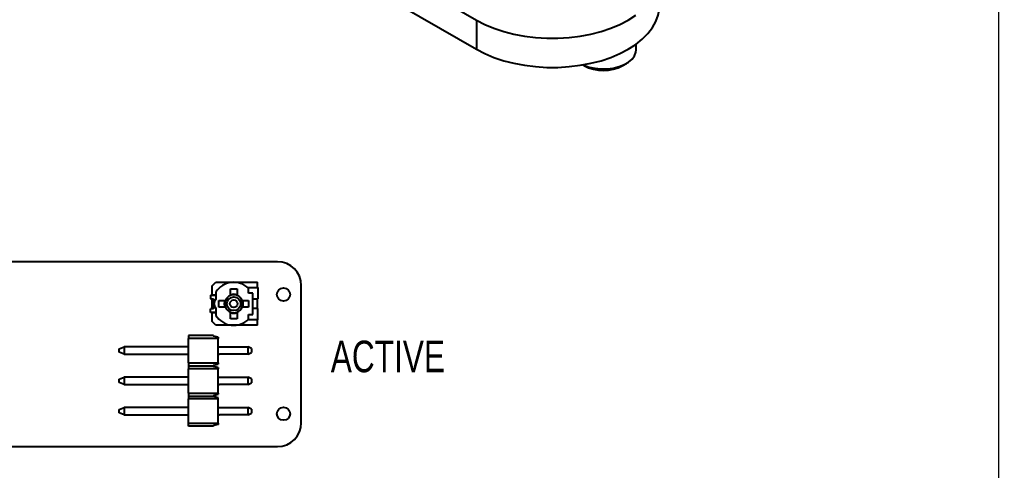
# Model space of a CAD drawing. Header units: millimetres. Extents: x 5 to 292, y 4 to 204.
# Drawn here: x 209.8 to 291.9, y 95.6 to 133.4 of the extents above; entities that cross this region are included whole.
import ezdxf

# ---------------------------------------------------------------- set-up
doc = ezdxf.new("R2010")
doc.units = ezdxf.units.MM
doc.layers.add('LAYER_1', color=179, linetype='Continuous')
doc.styles.add('SLDTEXTSTYLE0', font='TXT', dxfattribs={"width": 0.75})

msp = doc.modelspace()

# ---------------------------------------------------------------- linework, layer by layer
at = {"color": 7, "linetype": 'Continuous', "lineweight": 18}
msp.add_line((291.92, 204.48), (291.92, 4.48), dxfattribs=at)
at = {"color": 7, "linetype": 'Continuous', "lineweight": 25}
for p, q in [((187.81, 168.217), (248.126, 133.398)), ((187.81, 165.768), (248.126, 130.948)), ((248.126, 133.398), (248.126, 130.948)), ((261.518, 130.887), (261.518, 131.376)), ((257.04, 129.639), (257.141, 129.58)), ((260.395, 129.58), (260.713, 129.764)), ((231.424, 113.131), (191.124, 113.131)), ((225.954, 111.106), (226.254, 111.406)), ((225.954, 110.356), (225.954, 111.106)), ((226.254, 111.406), (229.704, 111.406)), ((228.944, 110.956), (229.728, 110.956)), ((229.004, 110.501), (229.004, 110.901)), ((229.704, 111.406), (229.754, 111.406)), ((229.728, 110.956), (229.766, 110.956)), ((229.754, 110.956), (229.754, 111.406)), ((229.766, 110.956), (229.766, 110.006)), ((233.424, 99.631), (233.424, 111.131)), ((225.804, 110.336), (225.804, 110.031)), ((225.804, 110.336), (226.239, 110.336)), ((225.954, 110.356), (226.239, 110.356)), ((226.239, 110.578), (226.239, 109.958)), ((227.479, 110.856), (228.029, 110.856)), ((227.479, 110.41), (227.479, 110.856)), ((228.029, 110.856), (228.029, 110.41)), ((229.354, 110.501), (229.004, 110.501)), ((229.354, 108.711), (229.354, 110.501)), ((225.804, 110.031), (226.054, 110.031)), ((225.954, 110.026), (226.054, 110.026)), ((225.954, 109.186), (225.954, 110.026)), ((226.054, 110.031), (226.054, 110.026)), ((226.054, 110.026), (226.054, 109.186)), ((226.239, 109.254), (226.239, 108.634)), ((226.504, 109.331), (226.504, 109.881)), ((226.504, 109.881), (226.949, 109.881)), ((226.949, 109.331), (226.504, 109.331)), ((228.558, 109.881), (229.004, 109.881)), ((229.004, 109.331), (228.558, 109.331)), ((229.004, 109.881), (229.004, 109.331)), ((229.354, 110.006), (229.728, 110.006)), ((229.728, 110.006), (229.766, 110.006)), ((229.754, 109.206), (229.754, 110.006)), ((225.804, 108.876), (225.804, 109.181)), ((226.054, 109.181), (225.804, 109.181)), ((226.239, 108.876), (225.804, 108.876)), ((226.054, 109.186), (225.954, 109.186)), ((225.954, 108.106), (225.954, 108.856)), ((226.239, 108.856), (225.954, 108.856)), ((226.054, 109.186), (226.054, 109.181)), ((227.479, 108.356), (227.479, 108.802)), ((228.029, 108.802), (228.029, 108.356)), ((229.004, 108.711), (229.354, 108.711)), ((229.004, 108.311), (229.004, 108.711)), ((229.728, 109.206), (229.354, 109.206)), ((229.766, 109.206), (229.728, 109.206)), ((229.766, 108.256), (229.766, 109.206)), ((226.254, 107.806), (225.954, 108.106)), ((229.704, 107.806), (226.254, 107.806)), ((228.029, 108.356), (227.479, 108.356)), ((229.728, 108.256), (228.944, 108.256)), ((229.754, 107.806), (229.704, 107.806)), ((229.766, 108.256), (229.728, 108.256)), ((229.754, 107.806), (229.754, 108.256)), ((226.051, 106.951), (223.951, 106.951)), ((223.951, 106.951), (223.951, 106.701)), ((226.051, 106.951), (226.051, 106.897)), ((226.451, 106.808), (226.051, 106.897)), ((226.451, 106.808), (226.451, 106.701)), ((218.151, 105.816), (218.551, 105.996)), ((218.551, 105.996), (218.551, 105.366)), ((223.951, 105.996), (218.551, 105.996)), ((223.951, 104.661), (223.951, 106.701)), ((226.451, 106.701), (223.951, 106.701)), ((226.451, 104.661), (226.451, 106.701)), ((226.451, 105.996), (226.55, 105.996)), ((226.55, 105.996), (227.19, 105.996)), ((227.19, 105.996), (227.5, 105.996)), ((227.5, 105.996), (227.901, 105.996)), ((227.901, 105.996), (228.951, 105.996)), ((228.951, 105.366), (228.951, 105.996)), ((229.251, 105.846), (228.951, 105.996)), ((218.151, 105.546), (218.151, 105.816)), ((218.551, 105.366), (218.151, 105.546)), ((218.551, 105.366), (223.951, 105.366)), ((226.451, 105.366), (226.55, 105.366)), ((227.19, 105.366), (226.55, 105.366)), ((227.5, 105.366), (227.19, 105.366)), ((227.901, 105.366), (227.5, 105.366)), ((228.951, 105.366), (227.901, 105.366)), ((228.951, 105.366), (229.251, 105.516)), ((229.251, 105.846), (229.251, 105.516)), ((223.951, 104.661), (226.451, 104.661)), ((223.951, 104.661), (223.951, 104.411)), ((223.951, 104.411), (226.051, 104.411)), ((223.951, 104.411), (223.951, 104.161)), ((226.051, 104.464), (226.451, 104.553)), ((226.051, 104.464), (226.051, 104.411)), ((226.051, 104.411), (226.051, 104.357)), ((226.451, 104.268), (226.051, 104.357)), ((226.451, 104.661), (226.451, 104.553)), ((223.951, 102.121), (223.951, 104.161)), ((226.451, 104.161), (223.951, 104.161)), ((226.451, 104.268), (226.451, 104.161)), ((226.451, 102.121), (226.451, 104.161)), ((218.151, 103.276), (218.551, 103.456)), ((218.151, 103.006), (218.151, 103.276)), ((218.551, 102.826), (218.151, 103.006)), ((218.551, 103.456), (218.551, 102.826)), ((223.951, 103.456), (218.551, 103.456)), ((218.551, 102.826), (223.951, 102.826)), ((226.451, 103.456), (226.55, 103.456)), ((226.451, 102.826), (226.55, 102.826)), ((226.55, 103.456), (227.19, 103.456)), ((227.19, 102.826), (226.55, 102.826)), ((227.19, 103.456), (227.5, 103.456)), ((227.5, 102.826), (227.19, 102.826)), ((227.5, 103.456), (227.901, 103.456)), ((227.901, 102.826), (227.5, 102.826)), ((227.901, 103.456), (228.951, 103.456)), ((228.951, 102.826), (227.901, 102.826)), ((228.951, 102.826), (228.951, 103.456)), ((229.251, 103.306), (228.951, 103.456)), ((228.951, 102.826), (229.251, 102.976)), ((229.251, 103.306), (229.251, 102.976)), ((223.951, 102.121), (226.451, 102.121)), ((223.951, 102.121), (223.951, 101.871)), ((223.951, 101.871), (226.051, 101.871)), ((223.951, 101.871), (223.951, 101.621)), ((226.051, 101.924), (226.451, 102.013)), ((226.051, 101.924), (226.051, 101.871)), ((226.051, 101.871), (226.051, 101.817)), ((226.451, 102.121), (226.451, 102.013)), ((223.951, 99.581), (223.951, 101.621)), ((226.451, 101.621), (223.951, 101.621)), ((226.451, 101.728), (226.051, 101.817)), ((226.451, 101.621), (226.451, 101.728)), ((226.451, 99.581), (226.451, 101.621)), ((218.151, 100.736), (218.551, 100.916)), ((218.151, 100.466), (218.151, 100.736)), ((218.551, 100.286), (218.151, 100.466)), ((218.551, 100.916), (218.551, 100.286)), ((223.951, 100.916), (218.551, 100.916)), ((218.551, 100.286), (223.951, 100.286)), ((226.451, 100.916), (226.55, 100.916)), ((226.451, 100.286), (226.55, 100.286)), ((226.55, 100.916), (227.19, 100.916)), ((227.19, 100.286), (226.55, 100.286)), ((227.19, 100.916), (227.5, 100.916)), ((227.5, 100.286), (227.19, 100.286)), ((227.5, 100.916), (227.901, 100.916)), ((227.901, 100.286), (227.5, 100.286)), ((227.901, 100.916), (228.951, 100.916)), ((228.951, 100.286), (227.901, 100.286)), ((228.951, 100.286), (228.951, 100.916)), ((229.251, 100.766), (228.951, 100.916)), ((228.951, 100.286), (229.251, 100.436)), ((229.251, 100.766), (229.251, 100.436)), ((223.951, 99.581), (226.451, 99.581)), ((223.951, 99.331), (223.951, 99.581)), ((226.451, 99.473), (226.051, 99.384)), ((226.451, 99.581), (226.451, 99.473)), ((226.051, 99.331), (223.951, 99.331)), ((226.051, 99.384), (226.051, 99.331)), ((191.124, 97.631), (231.424, 97.631))]:
    msp.add_line(p, q, dxfattribs=at)
at = {"color": 7, "linetype": 'Continuous', "lineweight": 25, "flags": 128}
for points in [[(248.126, 130.948), (248.826, 130.584), (249.588, 130.264), (250.404, 129.992), (251.265, 129.771), (252.161, 129.603), (253.082, 129.49), (254.019, 129.433), (254.961, 129.433), (255.898, 129.49), (256.819, 129.603), (257.715, 129.771), (258.576, 129.992), (259.392, 130.264), (260.154, 130.584), (260.854, 130.948), (261.484, 131.352), (262.038, 131.792), (262.509, 132.263), (262.892, 132.76), (263.183, 133.277), (263.379, 133.809), (263.478, 134.35), (263.49, 134.622)], [(248.126, 133.398), (248.826, 133.034), (249.588, 132.714), (250.404, 132.442), (251.265, 132.221), (252.161, 132.053), (253.082, 131.94), (254.019, 131.883), (254.961, 131.883), (255.898, 131.94), (256.819, 132.053), (257.715, 132.221), (258.576, 132.442), (259.392, 132.714), (260.154, 133.034), (260.854, 133.398), (261.484, 133.802)], [(257.06, 129.642), (257.12, 129.616), (257.566, 129.459), (258.056, 129.353), (258.572, 129.303), (259.095, 129.31), (259.605, 129.374), (260.086, 129.493), (260.519, 129.662), (260.889, 129.876), (261.182, 130.126), (261.387, 130.403), (261.499, 130.698), (261.518, 130.887)]]:
    msp.add_lwpolyline(points, dxfattribs=at)
at = {"color": 7, "linetype": 'Continuous', "lineweight": 25}
for centre, radius in [((231.924, 110.381), 0.55), ((227.754, 109.606), 0.572), ((227.754, 109.606), 0.318), ((231.924, 100.381), 0.55)]:
    msp.add_circle(centre, radius, dxfattribs=at)
for centre, radius, start, end in [((258.768, 132.666), 3.488, 242.20388, 297.79612), ((231.424, 111.131), 2, 0, 90), ((227.754, 109.606), 1.8, 46.01704, 147.30525), ((227.754, 109.606), 0.75, 111.51019, 158.48981), ((227.754, 109.606), 0.8, 69.89449, 110.10551), ((227.754, 109.606), 0.75, 68.48981, 111.51019), ((227.754, 109.606), 0.75, 21.51019, 68.48981), ((226.594, 109.606), 0.5, 135.20376, 224.79624), ((227.754, 109.606), 0.8, 159.89449, 200.10551), ((227.754, 109.606), 0.75, 158.48981, 201.51019), ((227.754, 109.606), 0.75, 201.51019, 248.48981), ((227.754, 109.606), 0.75, 291.51019, 338.48981), ((227.754, 109.606), 0.75, 338.48981, 21.51019), ((227.754, 109.606), 0.8, 339.89449, 20.10551), ((227.754, 109.606), 1.8, 212.69475, 313.98296), ((227.754, 109.606), 0.75, 248.48981, 291.51019), ((227.754, 109.606), 0.8, 249.89449, 290.10551), ((231.424, 99.631), 2, 270, 0)]:
    msp.add_arc(centre, radius, start, end, dxfattribs=at)
for points, knots in [([(227.479, 110.304), (227.479, 110.305), (227.479, 110.307), (227.479, 110.324), (227.479, 110.348), (227.479, 110.379), (227.479, 110.4), (227.479, 110.41)], [0, 0, 0, 0, 0.197675, 0.395123, 0.598861, 0.815868, 1, 1, 1, 1]), ([(228.029, 110.41), (228.029, 110.398), (228.029, 110.373), (228.029, 110.339), (228.029, 110.315), (228.029, 110.305), (228.029, 110.304), (228.029, 110.304)], [0, 0, 0, 0, 0.231761, 0.463662, 0.690366, 0.903316, 1, 1, 1, 1]), ([(226.949, 109.881), (226.962, 109.881), (226.987, 109.881), (227.02, 109.881), (227.044, 109.881), (227.055, 109.881), (227.056, 109.881), (227.056, 109.881)], [0, 0, 0, 0, 0.23174, 0.46366, 0.690358, 0.903315, 1, 1, 1, 1]), ([(227.056, 109.331), (227.055, 109.331), (227.053, 109.331), (227.036, 109.331), (227.011, 109.331), (226.981, 109.331), (226.959, 109.331), (226.949, 109.331)], [0, 0, 0, 0, 0.197681, 0.39512, 0.598867, 0.815867, 1, 1, 1, 1]), ([(228.452, 109.881), (228.453, 109.881), (228.455, 109.881), (228.471, 109.881), (228.496, 109.881), (228.526, 109.881), (228.548, 109.881), (228.558, 109.881)], [0, 0, 0, 0, 0.197675, 0.395124, 0.59887, 0.815868, 1, 1, 1, 1]), ([(228.558, 109.331), (228.546, 109.331), (228.52, 109.331), (228.487, 109.331), (228.463, 109.331), (228.453, 109.331), (228.452, 109.331), (228.452, 109.331)], [0, 0, 0, 0, 0.231761, 0.463658, 0.690369, 0.903315, 1, 1, 1, 1]), ([(227.479, 108.802), (227.479, 108.814), (227.479, 108.839), (227.479, 108.872), (227.479, 108.896), (227.479, 108.907), (227.479, 108.908), (227.479, 108.908)], [0, 0, 0, 0, 0.231761, 0.463662, 0.690366, 0.903316, 1, 1, 1, 1]), ([(228.029, 108.908), (228.029, 108.907), (228.029, 108.905), (228.029, 108.888), (228.029, 108.863), (228.029, 108.833), (228.029, 108.812), (228.029, 108.802)], [0, 0, 0, 0, 0.197675, 0.395123, 0.598861, 0.815868, 1, 1, 1, 1])]:
    msp.add_open_spline(points, degree=3, knots=knots, dxfattribs=at)

# ---------------------------------------------------------------- texts
at = {"layer": 'LAYER_1', "insert": (235.896, 106.512), "char_height": 2.6458, "attachment_point": 1, "style": 'SLDTEXTSTYLE0'}
msp.add_mtext('ACTIVE', dxfattribs=at)

doc.saveas('drawing.dxf')
